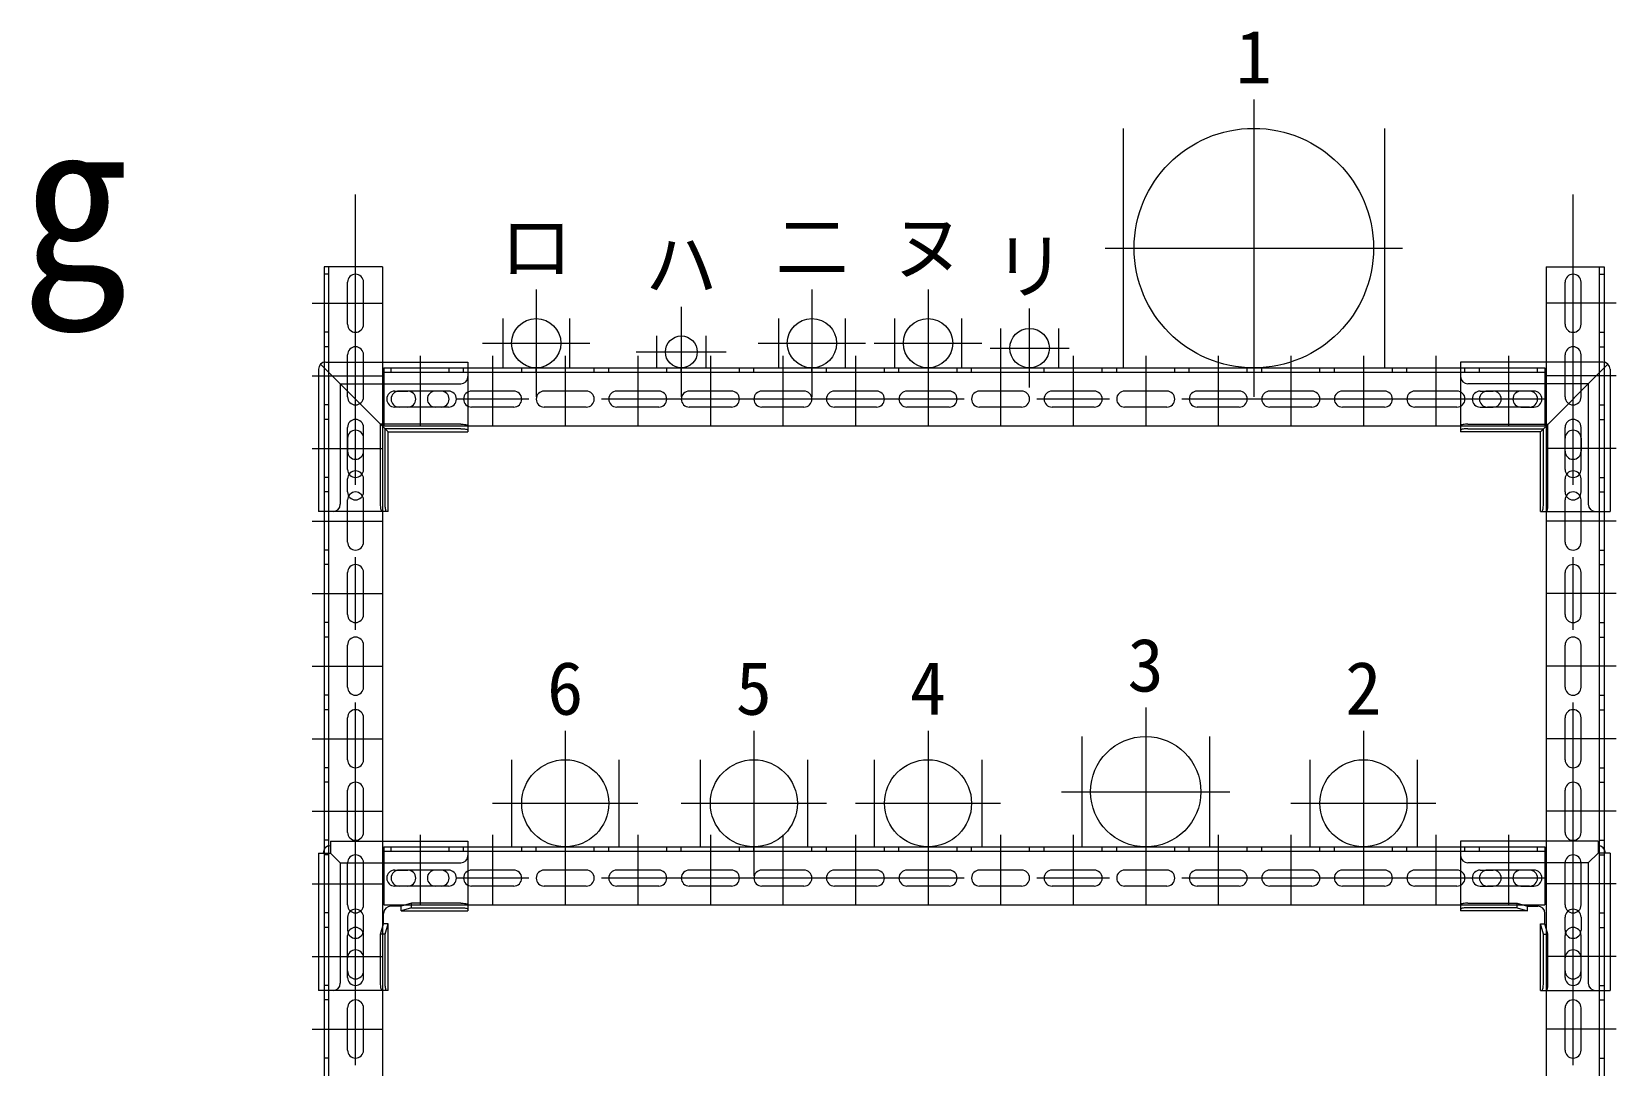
# Model space of a CAD drawing. Units: millimetres at full size, sheet at 1:50. Extents: x -29943 to 12787, y -4404 to 10657.
# Drawn here: x -1930 to -838, y 1060 to 1772 of the extents above; entities that cross this region are included whole.
import ezdxf
from ezdxf.enums import TextEntityAlignment as Align

# ---------------------------------------------------------------- set-up
doc = ezdxf.new("R2010")
doc.units = ezdxf.units.MM
doc.header["$LTSCALE"] = 50
doc.linetypes.add('CHAIN1', pattern=[8, 5, -1, 1, -1])
for name, color, linetype, lineweight in [('0-0_マルチ横', 3, 'Continuous', 9), ('0-1_接続金具', 7, 'Continuous', 18), ('0-3_マルチ縦', 3, 'Continuous', 9), ('0-F_文字', 7, 'Continuous', 9), ('1-0_1\u3000脱臭配管', 4, 'Continuous', 9), ('1-1_2\u3000洗浄汚泥移送配管', 7, 'Continuous', 9), ('1-2_3\u3000洗浄水移送配管', 7, 'Continuous', 9), ('1-3_4\u3000工水配管', 7, 'Continuous', 9), ('1-4_5\u3000冷却水移送配管', 7, 'Continuous', 9), ('1-5_6\u3000冷却水返送配管', 7, 'Continuous', 9), ('2-1_18\u3000汚泥洗浄設備用', 4, 'Continuous', 9), ('2-2_19\u3000ベーパライザ―用', 4, 'Continuous', 9), ('2-3_20\u3000ガス漏れ警報装置用', 4, 'Continuous', 9), ('2-8_25\u3000VRヒーター', 4, 'Continuous', 9), ('2-9_26\u3000VR制御線', 4, 'Continuous', 9)]:
    doc.layers.add(name, color=color, linetype=linetype, lineweight=lineweight)
doc.layers.add('0-8_PS№', color=7, linetype='Continuous')
doc.styles.add('ＭＳ ゴシック', font='')
doc.styles.get('ＭＳ ゴシック').set_extended_font_data('MS Gothic')

msp = doc.modelspace()

# ---------------------------------------------------------------- linework, layer by layer
at = {"layer": '0-0_マルチ横'}
for p, q in [((-1687.07, 1540.46), (-1687.07, 1500.46)), ((-1687.07, 1540.46), (-887.07, 1540.46)), ((-1682.07, 1537.26), (-1682.07, 1540.46)), ((-1642.07, 1537.26), (-1642.07, 1540.46)), ((-1632.07, 1537.26), (-1632.07, 1540.46)), ((-1592.07, 1537.26), (-1592.07, 1540.46)), ((-1582.07, 1537.26), (-1582.07, 1540.46)), ((-1542.07, 1537.26), (-1542.07, 1540.46)), ((-1532.07, 1537.26), (-1532.07, 1540.46)), ((-1492.07, 1537.26), (-1492.07, 1540.46)), ((-1482.07, 1537.26), (-1482.07, 1540.46)), ((-1442.07, 1537.26), (-1442.07, 1540.46)), ((-1432.07, 1537.26), (-1432.07, 1540.46)), ((-1392.07, 1537.26), (-1392.07, 1540.46)), ((-1382.07, 1537.26), (-1382.07, 1540.46)), ((-1342.07, 1537.26), (-1342.07, 1540.46)), ((-1332.07, 1537.26), (-1332.07, 1540.46)), ((-1292.07, 1537.26), (-1292.07, 1540.46)), ((-1282.07, 1537.26), (-1282.07, 1540.46)), ((-1242.07, 1537.26), (-1242.07, 1540.46)), ((-1232.07, 1537.26), (-1232.07, 1540.46)), ((-1192.07, 1537.26), (-1192.07, 1540.46)), ((-1182.07, 1537.26), (-1182.07, 1540.46)), ((-1142.07, 1537.26), (-1142.07, 1540.46)), ((-1132.07, 1537.26), (-1132.07, 1540.46)), ((-1092.07, 1537.26), (-1092.07, 1540.46)), ((-1082.07, 1537.26), (-1082.07, 1540.46)), ((-1042.07, 1537.26), (-1042.07, 1540.46)), ((-1032.07, 1537.26), (-1032.07, 1540.46)), ((-992.07, 1537.26), (-992.07, 1540.46)), ((-982.07, 1537.26), (-982.07, 1540.46)), ((-942.07, 1537.26), (-942.07, 1540.46)), ((-932.07, 1537.26), (-932.07, 1540.46)), ((-892.07, 1537.26), (-892.07, 1540.46)), ((-887.07, 1540.46), (-887.07, 1500.46)), ((-887.07, 1537.26), (-1687.07, 1537.26)), ((-1647.57, 1524.46), (-1676.57, 1524.46)), ((-1597.57, 1524.46), (-1626.57, 1524.46)), ((-1547.57, 1524.46), (-1576.57, 1524.46)), ((-1497.57, 1524.46), (-1526.57, 1524.46)), ((-1447.57, 1524.46), (-1476.57, 1524.46)), ((-1397.57, 1524.46), (-1426.57, 1524.46)), ((-1347.57, 1524.46), (-1376.57, 1524.46)), ((-1297.57, 1524.46), (-1326.57, 1524.46)), ((-1247.57, 1524.46), (-1276.57, 1524.46)), ((-1197.57, 1524.46), (-1226.57, 1524.46)), ((-1147.57, 1524.46), (-1176.57, 1524.46)), ((-1097.57, 1524.46), (-1126.57, 1524.46)), ((-1047.57, 1524.46), (-1076.57, 1524.46)), ((-997.57, 1524.46), (-1026.57, 1524.46)), ((-947.57, 1524.46), (-976.57, 1524.46)), ((-897.57, 1524.46), (-926.57, 1524.46)), ((-1647.57, 1513.46), (-1676.57, 1513.46)), ((-1597.57, 1513.46), (-1626.57, 1513.46)), ((-1547.57, 1513.46), (-1576.57, 1513.46)), ((-1497.57, 1513.46), (-1526.57, 1513.46)), ((-1447.57, 1513.46), (-1476.57, 1513.46)), ((-1397.57, 1513.46), (-1426.57, 1513.46)), ((-1347.57, 1513.46), (-1376.57, 1513.46)), ((-1297.57, 1513.46), (-1326.57, 1513.46)), ((-1247.57, 1513.46), (-1276.57, 1513.46)), ((-1197.57, 1513.46), (-1226.57, 1513.46)), ((-1147.57, 1513.46), (-1176.57, 1513.46)), ((-1097.57, 1513.46), (-1126.57, 1513.46)), ((-1047.57, 1513.46), (-1076.57, 1513.46)), ((-997.57, 1513.46), (-1026.57, 1513.46)), ((-947.57, 1513.46), (-976.57, 1513.46)), ((-897.57, 1513.46), (-926.57, 1513.46)), ((-1687.07, 1500.46), (-887.07, 1500.46)), ((-1687.07, 1210.46), (-1687.07, 1170.46)), ((-1687.07, 1210.46), (-887.07, 1210.46)), ((-887.07, 1207.26), (-1687.07, 1207.26)), ((-1682.07, 1207.26), (-1682.07, 1210.46)), ((-1642.07, 1207.26), (-1642.07, 1210.46)), ((-1632.07, 1207.26), (-1632.07, 1210.46)), ((-1592.07, 1207.26), (-1592.07, 1210.46)), ((-1582.07, 1207.26), (-1582.07, 1210.46)), ((-1542.07, 1207.26), (-1542.07, 1210.46)), ((-1532.07, 1207.26), (-1532.07, 1210.46)), ((-1492.07, 1207.26), (-1492.07, 1210.46)), ((-1482.07, 1207.26), (-1482.07, 1210.46)), ((-1442.07, 1207.26), (-1442.07, 1210.46)), ((-1432.07, 1207.26), (-1432.07, 1210.46)), ((-1392.07, 1207.26), (-1392.07, 1210.46)), ((-1382.07, 1207.26), (-1382.07, 1210.46)), ((-1342.07, 1207.26), (-1342.07, 1210.46)), ((-1332.07, 1207.26), (-1332.07, 1210.46)), ((-1292.07, 1207.26), (-1292.07, 1210.46)), ((-1282.07, 1207.26), (-1282.07, 1210.46)), ((-1242.07, 1207.26), (-1242.07, 1210.46)), ((-1232.07, 1207.26), (-1232.07, 1210.46)), ((-1192.07, 1207.26), (-1192.07, 1210.46)), ((-1182.07, 1207.26), (-1182.07, 1210.46)), ((-1142.07, 1207.26), (-1142.07, 1210.46)), ((-1132.07, 1207.26), (-1132.07, 1210.46)), ((-1092.07, 1207.26), (-1092.07, 1210.46)), ((-1082.07, 1207.26), (-1082.07, 1210.46)), ((-1042.07, 1207.26), (-1042.07, 1210.46)), ((-1032.07, 1207.26), (-1032.07, 1210.46)), ((-992.07, 1207.26), (-992.07, 1210.46)), ((-982.07, 1207.26), (-982.07, 1210.46)), ((-942.07, 1207.26), (-942.07, 1210.46)), ((-932.07, 1207.26), (-932.07, 1210.46)), ((-892.07, 1207.26), (-892.07, 1210.46)), ((-887.07, 1210.46), (-887.07, 1170.46)), ((-1647.57, 1194.46), (-1676.57, 1194.46)), ((-1597.57, 1194.46), (-1626.57, 1194.46)), ((-1547.57, 1194.46), (-1576.57, 1194.46)), ((-1497.57, 1194.46), (-1526.57, 1194.46)), ((-1447.57, 1194.46), (-1476.57, 1194.46)), ((-1397.57, 1194.46), (-1426.57, 1194.46)), ((-1347.57, 1194.46), (-1376.57, 1194.46)), ((-1297.57, 1194.46), (-1326.57, 1194.46)), ((-1247.57, 1194.46), (-1276.57, 1194.46)), ((-1197.57, 1194.46), (-1226.57, 1194.46)), ((-1147.57, 1194.46), (-1176.57, 1194.46)), ((-1097.57, 1194.46), (-1126.57, 1194.46)), ((-1047.57, 1194.46), (-1076.57, 1194.46)), ((-997.57, 1194.46), (-1026.57, 1194.46)), ((-947.57, 1194.46), (-976.57, 1194.46)), ((-897.57, 1194.46), (-926.57, 1194.46)), ((-1647.57, 1183.46), (-1676.57, 1183.46)), ((-1597.57, 1183.46), (-1626.57, 1183.46)), ((-1547.57, 1183.46), (-1576.57, 1183.46)), ((-1497.57, 1183.46), (-1526.57, 1183.46)), ((-1447.57, 1183.46), (-1476.57, 1183.46)), ((-1397.57, 1183.46), (-1426.57, 1183.46)), ((-1347.57, 1183.46), (-1376.57, 1183.46)), ((-1297.57, 1183.46), (-1326.57, 1183.46)), ((-1247.57, 1183.46), (-1276.57, 1183.46)), ((-1197.57, 1183.46), (-1226.57, 1183.46)), ((-1147.57, 1183.46), (-1176.57, 1183.46)), ((-1097.57, 1183.46), (-1126.57, 1183.46)), ((-1047.57, 1183.46), (-1076.57, 1183.46)), ((-997.57, 1183.46), (-1026.57, 1183.46)), ((-947.57, 1183.46), (-976.57, 1183.46)), ((-897.57, 1183.46), (-926.57, 1183.46)), ((-1687.07, 1170.46), (-887.07, 1170.46))]:
    msp.add_line(p, q, dxfattribs=at)
at = {"layer": '0-0_マルチ横', "color": 4, "linetype": 'CHAIN1'}
for p, q in [((-1662.07, 1548.76), (-1662.07, 1500.46)), ((-1612.07, 1548.76), (-1612.07, 1500.46)), ((-1562.07, 1548.76), (-1562.07, 1500.46)), ((-1512.07, 1548.76), (-1512.07, 1500.46)), ((-1462.07, 1548.76), (-1462.07, 1500.46)), ((-1412.07, 1548.76), (-1412.07, 1500.46)), ((-1362.07, 1548.76), (-1362.07, 1500.46)), ((-1312.07, 1548.76), (-1312.07, 1500.46)), ((-1262.07, 1548.76), (-1262.07, 1500.46)), ((-1212.07, 1548.76), (-1212.07, 1500.46)), ((-1162.07, 1548.76), (-1162.07, 1500.46)), ((-1112.07, 1548.76), (-1112.07, 1500.46)), ((-1062.07, 1548.76), (-1062.07, 1500.46)), ((-1012.07, 1548.76), (-1012.07, 1500.46)), ((-962.07, 1548.76), (-962.07, 1500.46)), ((-912.07, 1548.76), (-912.07, 1500.46)), ((-887.07, 1518.96), (-1687.07, 1518.96)), ((-1662.07, 1218.76), (-1662.07, 1170.46)), ((-1612.07, 1218.76), (-1612.07, 1170.46)), ((-1562.07, 1218.76), (-1562.07, 1170.46)), ((-1512.07, 1218.76), (-1512.07, 1170.46)), ((-1462.07, 1218.76), (-1462.07, 1170.46)), ((-1412.07, 1218.76), (-1412.07, 1170.46)), ((-1362.07, 1218.76), (-1362.07, 1170.46)), ((-1312.07, 1218.76), (-1312.07, 1170.46)), ((-1262.07, 1218.76), (-1262.07, 1170.46)), ((-1212.07, 1218.76), (-1212.07, 1170.46)), ((-1162.07, 1218.76), (-1162.07, 1170.46)), ((-1112.07, 1218.76), (-1112.07, 1170.46)), ((-1062.07, 1218.76), (-1062.07, 1170.46)), ((-1012.07, 1218.76), (-1012.07, 1170.46)), ((-962.07, 1218.76), (-962.07, 1170.46)), ((-912.07, 1218.76), (-912.07, 1170.46)), ((-887.07, 1188.96), (-1687.07, 1188.96))]:
    msp.add_line(p, q, dxfattribs=at)
at = {"layer": '0-0_マルチ横'}
for centre, start, end in [((-1676.57, 1518.96), 90, 270), ((-1647.57, 1518.96), 270, 90), ((-1626.57, 1518.96), 90, 270), ((-1597.57, 1518.96), 270, 90), ((-1576.57, 1518.96), 90, 270), ((-1547.57, 1518.96), 270, 90), ((-1526.57, 1518.96), 90, 270), ((-1497.57, 1518.96), 270, 90), ((-1476.57, 1518.96), 90, 270), ((-1447.57, 1518.96), 270, 90), ((-1426.57, 1518.96), 90, 270), ((-1397.57, 1518.96), 270, 90), ((-1376.57, 1518.96), 90, 270), ((-1347.57, 1518.96), 270, 90), ((-1326.57, 1518.96), 90, 270), ((-1297.57, 1518.96), 270, 90), ((-1276.57, 1518.96), 90, 270), ((-1247.57, 1518.96), 270, 90), ((-1226.57, 1518.96), 90, 270), ((-1197.57, 1518.96), 270, 90), ((-1176.57, 1518.96), 90, 270), ((-1147.57, 1518.96), 270, 90), ((-1126.57, 1518.96), 90, 270), ((-1097.57, 1518.96), 270, 90), ((-1076.57, 1518.96), 90, 270), ((-1047.57, 1518.96), 270, 90), ((-1026.57, 1518.96), 90, 270), ((-997.57, 1518.96), 270, 90), ((-976.57, 1518.96), 90, 270), ((-947.57, 1518.96), 270, 90), ((-926.57, 1518.96), 90, 270), ((-897.57, 1518.96), 270, 90), ((-1676.57, 1188.96), 90, 270), ((-1647.57, 1188.96), 270, 90), ((-1626.57, 1188.96), 90, 270), ((-1597.57, 1188.96), 270, 90), ((-1576.57, 1188.96), 90, 270), ((-1547.57, 1188.96), 270, 90), ((-1526.57, 1188.96), 90, 270), ((-1497.57, 1188.96), 270, 90), ((-1476.57, 1188.96), 90, 270), ((-1447.57, 1188.96), 270, 90), ((-1426.57, 1188.96), 90, 270), ((-1397.57, 1188.96), 270, 90), ((-1376.57, 1188.96), 90, 270), ((-1347.57, 1188.96), 270, 90), ((-1326.57, 1188.96), 90, 270), ((-1297.57, 1188.96), 270, 90), ((-1276.57, 1188.96), 90, 270), ((-1247.57, 1188.96), 270, 90), ((-1226.57, 1188.96), 90, 270), ((-1197.57, 1188.96), 270, 90), ((-1176.57, 1188.96), 90, 270), ((-1147.57, 1188.96), 270, 90), ((-1126.57, 1188.96), 90, 270), ((-1097.57, 1188.96), 270, 90), ((-1076.57, 1188.96), 90, 270), ((-1047.57, 1188.96), 270, 90), ((-1026.57, 1188.96), 90, 270), ((-997.57, 1188.96), 270, 90), ((-976.57, 1188.96), 90, 270), ((-947.57, 1188.96), 270, 90), ((-926.57, 1188.96), 90, 270), ((-897.57, 1188.96), 270, 90)]:
    msp.add_arc(centre, 5.5, start, end, dxfattribs=at)
at = {"layer": '0-1_接続金具'}
for p, q in [((-1730.61, 1543), (-1684.07, 1496.46)), ((-1727.07, 1544.46), (-1629.07, 1544.46)), ((-1629.07, 1544.46), (-1629.07, 1496.46)), ((-945.07, 1544.46), (-945.07, 1496.46)), ((-847.07, 1544.46), (-945.07, 1544.46)), ((-843.54, 1543), (-890.07, 1496.46)), ((-1732.07, 1539.46), (-1732.07, 1441.46)), ((-1717.07, 1529.46), (-1717.07, 1446.46)), ((-1717.07, 1529.46), (-1634.07, 1529.46)), ((-857.07, 1529.46), (-940.07, 1529.46)), ((-857.07, 1529.46), (-857.07, 1446.46)), ((-842.07, 1539.46), (-842.07, 1441.46)), ((-1679.57, 1524.46), (-1670.57, 1524.46)), ((-1642.57, 1524.46), (-1651.57, 1524.46)), ((-931.57, 1524.46), (-922.57, 1524.46)), ((-894.57, 1524.46), (-903.57, 1524.46)), ((-1670.57, 1513.46), (-1679.57, 1513.46)), ((-1642.57, 1513.46), (-1651.57, 1513.46)), ((-931.57, 1513.46), (-922.57, 1513.46)), ((-903.57, 1513.46), (-894.57, 1513.46)), ((-1689.28, 1446.46), (-1689.28, 1501.67)), ((-1634.07, 1501.67), (-1689.28, 1501.67)), ((-1686.13, 1446.46), (-1686.13, 1498.52)), ((-1634.07, 1498.52), (-1686.13, 1498.52)), ((-940.07, 1501.67), (-884.86, 1501.67)), ((-940.07, 1498.52), (-888.01, 1498.52)), ((-888.01, 1446.46), (-888.01, 1498.52)), ((-884.86, 1446.46), (-884.86, 1501.67)), ((-1712.07, 1491.96), (-1712.07, 1482.96)), ((-1701.07, 1482.96), (-1701.07, 1491.96)), ((-873.07, 1482.96), (-873.07, 1491.96)), ((-862.07, 1491.96), (-862.07, 1482.96)), ((-1712.07, 1454.96), (-1712.07, 1463.96)), ((-1701.07, 1454.96), (-1701.07, 1463.96)), ((-873.07, 1454.96), (-873.07, 1463.96)), ((-862.07, 1454.96), (-862.07, 1463.96)), ((-1684.07, 1441.46), (-1732.07, 1441.46)), ((-890.07, 1441.46), (-842.07, 1441.46)), ((-1723.82, 1214.46), (-1629.07, 1214.46)), ((-1723.82, 1214.46), (-1723.82, 1206.21)), ((-1629.07, 1214.46), (-1629.07, 1166.46)), ((-850.32, 1214.46), (-945.07, 1214.46)), ((-945.07, 1214.46), (-945.07, 1166.46)), ((-850.32, 1214.46), (-850.32, 1206.21)), ((-1732.07, 1206.21), (-1732.07, 1111.46)), ((-1732.07, 1206.21), (-1723.82, 1206.21)), ((-1723.82, 1206.21), (-1717.07, 1199.46)), ((-850.32, 1206.21), (-857.07, 1199.46)), ((-842.07, 1206.21), (-850.32, 1206.21)), ((-842.07, 1206.21), (-842.07, 1111.46)), ((-1717.07, 1199.46), (-1717.07, 1116.46)), ((-1717.07, 1199.46), (-1634.07, 1199.46)), ((-1679.57, 1194.46), (-1670.57, 1194.46)), ((-1642.57, 1194.46), (-1651.57, 1194.46)), ((-857.07, 1199.46), (-940.07, 1199.46)), ((-931.57, 1194.46), (-922.57, 1194.46)), ((-894.57, 1194.46), (-903.57, 1194.46)), ((-857.07, 1199.46), (-857.07, 1116.46)), ((-1670.57, 1183.46), (-1679.57, 1183.46)), ((-1642.57, 1183.46), (-1651.57, 1183.46)), ((-931.57, 1183.46), (-922.57, 1183.46)), ((-903.57, 1183.46), (-894.57, 1183.46)), ((-1675.07, 1169.62), (-1682.22, 1169.62)), ((-1668, 1171.67), (-1675.07, 1169.62)), ((-1675.07, 1166.46), (-1675.07, 1169.62)), ((-1668, 1168.52), (-1675.07, 1166.46)), ((-1668, 1168.52), (-1668, 1171.67)), ((-1634.07, 1171.67), (-1668, 1171.67)), ((-1668, 1168.52), (-1634.07, 1168.52)), ((-940.07, 1171.67), (-906.14, 1171.67)), ((-906.14, 1168.52), (-940.07, 1168.52)), ((-906.14, 1171.67), (-899.07, 1169.62)), ((-906.14, 1168.52), (-906.14, 1171.67)), ((-906.14, 1168.52), (-899.07, 1166.46)), ((-899.07, 1169.62), (-891.92, 1169.62)), ((-899.07, 1166.46), (-899.07, 1169.62)), ((-1712.07, 1161.96), (-1712.07, 1152.96)), ((-1701.07, 1152.96), (-1701.07, 1161.96)), ((-1689.28, 1150.39), (-1687.22, 1157.46)), ((-1687.22, 1157.46), (-1687.22, 1164.62)), ((-1684.07, 1157.46), (-1687.22, 1157.46)), ((-1686.13, 1150.39), (-1684.07, 1157.46)), ((-1684.07, 1111.46), (-1684.07, 1157.46)), ((-1675.07, 1166.46), (-1629.07, 1166.46)), ((-899.07, 1166.46), (-945.07, 1166.46)), ((-888.01, 1150.39), (-890.07, 1157.46)), ((-890.07, 1111.46), (-890.07, 1157.46)), ((-890.07, 1157.46), (-886.92, 1157.46)), ((-886.92, 1157.46), (-886.92, 1164.62)), ((-884.86, 1150.39), (-886.92, 1157.46)), ((-873.07, 1152.96), (-873.07, 1161.96)), ((-862.07, 1161.96), (-862.07, 1152.96)), ((-1686.13, 1150.39), (-1689.28, 1150.39)), ((-1689.28, 1116.46), (-1689.28, 1150.39)), ((-1686.13, 1116.46), (-1686.13, 1150.39)), ((-888.01, 1150.39), (-884.86, 1150.39)), ((-888.01, 1116.46), (-888.01, 1150.39)), ((-884.86, 1116.46), (-884.86, 1150.39)), ((-1712.07, 1124.96), (-1712.07, 1133.96)), ((-1701.07, 1124.96), (-1701.07, 1133.96)), ((-873.07, 1124.96), (-873.07, 1133.96)), ((-862.07, 1124.96), (-862.07, 1133.96)), ((-1684.07, 1111.46), (-1732.07, 1111.46)), ((-890.07, 1111.46), (-842.07, 1111.46))]:
    msp.add_line(p, q, dxfattribs=at)
for points in [[(-1684.07, 1441.46), (-1684.07, 1496.46), (-1629.07, 1496.46)], [(-1634.07, 1501.67), (-1633.2, 1501.66), (-1632.36, 1501.61), (-1631.57, 1501.54), (-1630.86, 1501.43), (-1630.24, 1501.31), (-1629.74, 1501.16), (-1629.37, 1501), (-1629.15, 1500.82), (-1629.07, 1500.64)], [(-1634.07, 1498.52), (-1633.2, 1498.51), (-1632.36, 1498.46), (-1631.57, 1498.38), (-1630.86, 1498.28), (-1630.24, 1498.15), (-1629.74, 1498.01), (-1629.37, 1497.84), (-1629.15, 1497.67), (-1629.07, 1497.49)], [(-940.07, 1501.67), (-940.94, 1501.66), (-941.78, 1501.61), (-942.57, 1501.54), (-943.29, 1501.43), (-943.9, 1501.31), (-944.4, 1501.16), (-944.77, 1501), (-945, 1500.82), (-945.07, 1500.64)], [(-940.07, 1498.52), (-940.94, 1498.51), (-941.78, 1498.46), (-942.57, 1498.38), (-943.29, 1498.28), (-943.9, 1498.15), (-944.4, 1498.01), (-944.77, 1497.84), (-945, 1497.67), (-945.07, 1497.49)], [(-890.07, 1441.46), (-890.07, 1496.46), (-945.07, 1496.46)], [(-1688.25, 1441.46), (-1688.43, 1441.54), (-1688.6, 1441.77), (-1688.77, 1442.13), (-1688.91, 1442.63), (-1689.04, 1443.25), (-1689.14, 1443.96), (-1689.22, 1444.75), (-1689.26, 1445.6), (-1689.28, 1446.46)], [(-1685.1, 1441.46), (-1685.28, 1441.54), (-1685.45, 1441.77), (-1685.61, 1442.13), (-1685.76, 1442.63), (-1685.89, 1443.25), (-1685.99, 1443.96), (-1686.07, 1444.75), (-1686.11, 1445.6), (-1686.13, 1446.46)], [(-889.04, 1441.46), (-888.86, 1441.54), (-888.69, 1441.77), (-888.53, 1442.13), (-888.38, 1442.63), (-888.26, 1443.25), (-888.15, 1443.96), (-888.08, 1444.75), (-888.03, 1445.6), (-888.01, 1446.46)], [(-885.89, 1441.46), (-885.71, 1441.54), (-885.54, 1441.77), (-885.38, 1442.13), (-885.23, 1442.63), (-885.1, 1443.25), (-885, 1443.96), (-884.92, 1444.75), (-884.88, 1445.6), (-884.86, 1446.46)], [(-1634.07, 1171.67), (-1633.2, 1171.66), (-1632.36, 1171.61), (-1631.57, 1171.54), (-1630.86, 1171.43), (-1630.24, 1171.31), (-1629.74, 1171.16), (-1629.37, 1171), (-1629.15, 1170.82), (-1629.07, 1170.64)], [(-1634.07, 1168.52), (-1633.2, 1168.51), (-1632.36, 1168.46), (-1631.57, 1168.38), (-1630.86, 1168.28), (-1630.24, 1168.15), (-1629.74, 1168.01), (-1629.37, 1167.84), (-1629.15, 1167.67), (-1629.07, 1167.49)], [(-940.07, 1171.67), (-940.94, 1171.66), (-941.78, 1171.61), (-942.57, 1171.54), (-943.29, 1171.43), (-943.9, 1171.31), (-944.4, 1171.16), (-944.77, 1171), (-945, 1170.82), (-945.07, 1170.64)], [(-940.07, 1168.52), (-940.94, 1168.51), (-941.78, 1168.46), (-942.57, 1168.38), (-943.29, 1168.28), (-943.9, 1168.15), (-944.4, 1168.01), (-944.77, 1167.84), (-945, 1167.67), (-945.07, 1167.49)], [(-1688.25, 1111.46), (-1688.43, 1111.54), (-1688.6, 1111.77), (-1688.77, 1112.13), (-1688.91, 1112.63), (-1689.04, 1113.25), (-1689.14, 1113.96), (-1689.22, 1114.75), (-1689.26, 1115.6), (-1689.28, 1116.46)], [(-1685.1, 1111.46), (-1685.28, 1111.54), (-1685.45, 1111.77), (-1685.61, 1112.13), (-1685.76, 1112.63), (-1685.89, 1113.25), (-1685.99, 1113.96), (-1686.07, 1114.75), (-1686.11, 1115.6), (-1686.13, 1116.46)], [(-889.04, 1111.46), (-888.86, 1111.54), (-888.69, 1111.77), (-888.53, 1112.13), (-888.38, 1112.63), (-888.26, 1113.25), (-888.15, 1113.96), (-888.08, 1114.75), (-888.03, 1115.6), (-888.01, 1116.46)], [(-885.89, 1111.46), (-885.71, 1111.54), (-885.54, 1111.77), (-885.38, 1112.13), (-885.23, 1112.63), (-885.1, 1113.25), (-885, 1113.96), (-884.92, 1114.75), (-884.88, 1115.6), (-884.86, 1116.46)]]:
    msp.add_lwpolyline(points, dxfattribs=at)
for centre, radius, start, end in [((-1727.07, 1539.46), 5, 90, 180), ((-847.07, 1539.46), 5, 0, 90), ((-1634.07, 1534.46), 5, 270, 0), ((-940.07, 1534.46), 5, 180, 270), ((-1679.57, 1518.96), 5.5, 90, 270), ((-1670.57, 1518.96), 5.5, 270, 90), ((-1651.57, 1518.96), 5.5, 90, 270), ((-1642.57, 1518.96), 5.5, 270, 90), ((-931.57, 1518.96), 5.5, 90, 270), ((-922.57, 1518.96), 5.5, 270, 90), ((-903.57, 1518.96), 5.5, 90, 270), ((-894.57, 1518.96), 5.5, 270, 90), ((-1706.57, 1491.96), 5.5, 0, 180), ((-867.57, 1491.96), 5.5, 0, 180), ((-1706.57, 1482.96), 5.5, 180, 0), ((-867.57, 1482.96), 5.5, 180, 0), ((-1706.57, 1463.96), 5.5, 0, 180), ((-867.57, 1463.96), 5.5, 0, 180), ((-1706.57, 1454.96), 5.5, 180, 0), ((-867.57, 1454.96), 5.5, 180, 0), ((-1722.07, 1446.46), 5, 270, 0), ((-852.07, 1446.46), 5, 180, 270), ((-1723.82, 1206.21), 5.05, 90, 180), ((-1634.07, 1204.46), 5, 270, 0), ((-940.07, 1204.46), 5, 180, 270), ((-850.32, 1206.21), 5.05, 0, 90), ((-1679.57, 1188.96), 5.5, 90, 270), ((-1670.57, 1188.96), 5.5, 270, 90), ((-1651.57, 1188.96), 5.5, 90, 270), ((-1642.57, 1188.96), 5.5, 270, 90), ((-931.57, 1188.96), 5.5, 90, 270), ((-922.57, 1188.96), 5.5, 270, 90), ((-903.57, 1188.96), 5.5, 90, 270), ((-894.57, 1188.96), 5.5, 270, 90), ((-1682.22, 1164.62), 5, 90, 180), ((-891.92, 1164.62), 5, 0, 90), ((-1706.57, 1161.96), 5.5, 0, 180), ((-867.57, 1161.96), 5.5, 0, 180), ((-1706.57, 1152.96), 5.5, 180, 0), ((-867.57, 1152.96), 5.5, 180, 0), ((-1706.57, 1133.96), 5.5, 0, 180), ((-867.57, 1133.96), 5.5, 0, 180), ((-1706.57, 1124.96), 5.5, 180, 0), ((-867.57, 1124.96), 5.5, 180, 0), ((-1722.07, 1116.46), 5, 270, 0), ((-852.07, 1116.46), 5, 180, 270)]:
    msp.add_arc(centre, radius, start, end, dxfattribs=at)
at = {"layer": '0-3_マルチ縦', "color": 4, "linetype": 'CHAIN1'}
for p, q in [((-1706.57, 659.96), (-1706.57, 1659.96)), ((-867.57, 659.96), (-867.57, 1659.96)), ((-1736.37, 1584.96), (-1688.07, 1584.96)), ((-837.78, 1584.96), (-886.07, 1584.96)), ((-1736.37, 1534.96), (-1688.07, 1534.96)), ((-837.78, 1534.96), (-886.07, 1534.96)), ((-1736.37, 1484.96), (-1688.07, 1484.96)), ((-837.78, 1484.96), (-886.07, 1484.96)), ((-1736.37, 1434.96), (-1688.07, 1434.96)), ((-837.78, 1434.96), (-886.07, 1434.96)), ((-1736.37, 1384.96), (-1688.07, 1384.96)), ((-837.78, 1384.96), (-886.07, 1384.96)), ((-1736.37, 1334.96), (-1688.07, 1334.96)), ((-837.78, 1334.96), (-886.07, 1334.96)), ((-1736.37, 1284.96), (-1688.07, 1284.96)), ((-837.78, 1284.96), (-886.07, 1284.96)), ((-1736.37, 1234.96), (-1688.07, 1234.96)), ((-837.78, 1234.96), (-886.07, 1234.96)), ((-1736.37, 1184.96), (-1688.07, 1184.96)), ((-837.78, 1184.96), (-886.07, 1184.96)), ((-1736.37, 1134.96), (-1688.07, 1134.96)), ((-837.78, 1134.96), (-886.07, 1134.96)), ((-1736.37, 1084.96), (-1688.07, 1084.96)), ((-837.78, 1084.96), (-886.07, 1084.96))]:
    msp.add_line(p, q, dxfattribs=at)
at = {"layer": '0-3_マルチ縦'}
for p, q in [((-1688.07, 1609.96), (-1728.07, 1609.96)), ((-1728.07, 1609.96), (-1728.07, 659.96)), ((-1724.87, 659.96), (-1724.87, 1609.96)), ((-1688.07, 1609.96), (-1688.07, 659.96)), ((-886.07, 1609.96), (-846.07, 1609.96)), ((-886.07, 1609.96), (-886.07, 659.96)), ((-849.27, 659.96), (-849.27, 1609.96)), ((-846.07, 1609.96), (-846.07, 659.96)), ((-1724.87, 1604.96), (-1728.07, 1604.96)), ((-1712.07, 1570.46), (-1712.07, 1599.46)), ((-1701.07, 1570.46), (-1701.07, 1599.46)), ((-873.07, 1570.46), (-873.07, 1599.46)), ((-862.07, 1570.46), (-862.07, 1599.46)), ((-849.27, 1604.96), (-846.07, 1604.96)), ((-1724.87, 1564.96), (-1728.07, 1564.96)), ((-849.27, 1564.96), (-846.07, 1564.96)), ((-1724.87, 1554.96), (-1728.07, 1554.96)), ((-849.27, 1554.96), (-846.07, 1554.96)), ((-1712.07, 1520.46), (-1712.07, 1549.46)), ((-1701.07, 1520.46), (-1701.07, 1549.46)), ((-873.07, 1520.46), (-873.07, 1549.46)), ((-862.07, 1520.46), (-862.07, 1549.46)), ((-1724.87, 1514.96), (-1728.07, 1514.96)), ((-849.27, 1514.96), (-846.07, 1514.96)), ((-1724.87, 1504.96), (-1728.07, 1504.96)), ((-1712.07, 1470.46), (-1712.07, 1499.46)), ((-1701.07, 1470.46), (-1701.07, 1499.46)), ((-873.07, 1470.46), (-873.07, 1499.46)), ((-862.07, 1470.46), (-862.07, 1499.46)), ((-849.27, 1504.96), (-846.07, 1504.96)), ((-1724.87, 1464.96), (-1728.07, 1464.96)), ((-849.27, 1464.96), (-846.07, 1464.96)), ((-1724.87, 1454.96), (-1728.07, 1454.96)), ((-849.27, 1454.96), (-846.07, 1454.96)), ((-1712.07, 1420.46), (-1712.07, 1449.46)), ((-1701.07, 1420.46), (-1701.07, 1449.46)), ((-873.07, 1420.46), (-873.07, 1449.46)), ((-862.07, 1420.46), (-862.07, 1449.46)), ((-1724.87, 1414.96), (-1728.07, 1414.96)), ((-849.27, 1414.96), (-846.07, 1414.96)), ((-1724.87, 1404.96), (-1728.07, 1404.96)), ((-1712.07, 1370.46), (-1712.07, 1399.46)), ((-1701.07, 1370.46), (-1701.07, 1399.46)), ((-873.07, 1370.46), (-873.07, 1399.46)), ((-862.07, 1370.46), (-862.07, 1399.46)), ((-849.27, 1404.96), (-846.07, 1404.96)), ((-1724.87, 1364.96), (-1728.07, 1364.96)), ((-849.27, 1364.96), (-846.07, 1364.96)), ((-1724.87, 1354.96), (-1728.07, 1354.96)), ((-849.27, 1354.96), (-846.07, 1354.96)), ((-1712.07, 1320.46), (-1712.07, 1349.46)), ((-1701.07, 1320.46), (-1701.07, 1349.46)), ((-873.07, 1320.46), (-873.07, 1349.46)), ((-862.07, 1320.46), (-862.07, 1349.46)), ((-1724.87, 1314.96), (-1728.07, 1314.96)), ((-849.27, 1314.96), (-846.07, 1314.96)), ((-1724.87, 1304.96), (-1728.07, 1304.96)), ((-1712.07, 1270.46), (-1712.07, 1299.46)), ((-1701.07, 1270.46), (-1701.07, 1299.46)), ((-873.07, 1270.46), (-873.07, 1299.46)), ((-862.07, 1270.46), (-862.07, 1299.46)), ((-849.27, 1304.96), (-846.07, 1304.96)), ((-1724.87, 1264.96), (-1728.07, 1264.96)), ((-849.27, 1264.96), (-846.07, 1264.96)), ((-1724.87, 1254.96), (-1728.07, 1254.96)), ((-1712.07, 1220.46), (-1712.07, 1249.46)), ((-1701.07, 1220.46), (-1701.07, 1249.46)), ((-873.07, 1220.46), (-873.07, 1249.46)), ((-862.07, 1220.46), (-862.07, 1249.46)), ((-849.27, 1254.96), (-846.07, 1254.96)), ((-1724.87, 1214.96), (-1728.07, 1214.96)), ((-849.27, 1214.96), (-846.07, 1214.96)), ((-1724.87, 1204.96), (-1728.07, 1204.96)), ((-849.27, 1204.96), (-846.07, 1204.96)), ((-1712.07, 1170.46), (-1712.07, 1199.46)), ((-1701.07, 1170.46), (-1701.07, 1199.46)), ((-873.07, 1170.46), (-873.07, 1199.46)), ((-862.07, 1170.46), (-862.07, 1199.46)), ((-1724.87, 1164.96), (-1728.07, 1164.96)), ((-849.27, 1164.96), (-846.07, 1164.96)), ((-1724.87, 1154.96), (-1728.07, 1154.96)), ((-1712.07, 1120.46), (-1712.07, 1149.46)), ((-1701.07, 1120.46), (-1701.07, 1149.46)), ((-873.07, 1120.46), (-873.07, 1149.46)), ((-862.07, 1120.46), (-862.07, 1149.46)), ((-849.27, 1154.96), (-846.07, 1154.96)), ((-1724.87, 1114.96), (-1728.07, 1114.96)), ((-849.27, 1114.96), (-846.07, 1114.96)), ((-1724.87, 1104.96), (-1728.07, 1104.96)), ((-849.27, 1104.96), (-846.07, 1104.96)), ((-1712.07, 1070.46), (-1712.07, 1099.46)), ((-1701.07, 1070.46), (-1701.07, 1099.46)), ((-873.07, 1070.46), (-873.07, 1099.46)), ((-862.07, 1070.46), (-862.07, 1099.46)), ((-1724.87, 1064.96), (-1728.07, 1064.96)), ((-849.27, 1064.96), (-846.07, 1064.96))]:
    msp.add_line(p, q, dxfattribs=at)
for centre, start, end in [((-1706.57, 1599.46), 0, 180), ((-867.57, 1599.46), 0, 180), ((-1706.57, 1570.46), 180, 0), ((-867.57, 1570.46), 180, 0), ((-1706.57, 1549.46), 0, 180), ((-867.57, 1549.46), 0, 180), ((-1706.57, 1520.46), 180, 0), ((-867.57, 1520.46), 180, 0), ((-1706.57, 1499.46), 0, 180), ((-867.57, 1499.46), 0, 180), ((-1706.57, 1470.46), 180, 0), ((-867.57, 1470.46), 180, 0), ((-1706.57, 1449.46), 0, 180), ((-867.57, 1449.46), 0, 180), ((-1706.57, 1420.46), 180, 0), ((-867.57, 1420.46), 180, 0), ((-1706.57, 1399.46), 0, 180), ((-867.57, 1399.46), 0, 180), ((-1706.57, 1370.46), 180, 0), ((-867.57, 1370.46), 180, 0), ((-1706.57, 1349.46), 0, 180), ((-867.57, 1349.46), 0, 180), ((-1706.57, 1320.46), 180, 0), ((-867.57, 1320.46), 180, 0), ((-1706.57, 1299.46), 0, 180), ((-867.57, 1299.46), 0, 180), ((-1706.57, 1270.46), 180, 0), ((-867.57, 1270.46), 180, 0), ((-1706.57, 1249.46), 0, 180), ((-867.57, 1249.46), 0, 180), ((-1706.57, 1220.46), 180, 0), ((-867.57, 1220.46), 180, 0), ((-1706.57, 1199.46), 0, 180), ((-867.57, 1199.46), 0, 180), ((-1706.57, 1170.46), 180, 0), ((-867.57, 1170.46), 180, 0), ((-1706.57, 1149.46), 0, 180), ((-867.57, 1149.46), 0, 180), ((-1706.57, 1120.46), 180, 0), ((-867.57, 1120.46), 180, 0), ((-1706.57, 1099.46), 0, 180), ((-867.57, 1099.46), 0, 180), ((-1706.57, 1070.46), 180, 0), ((-867.57, 1070.46), 180, 0)]:
    msp.add_arc(centre, 5.5, start, end, dxfattribs=at)
at = {"layer": '1-0_1\u3000脱臭配管', "linetype": 'CHAIN1'}
for p, q in [((-1087.57, 1725.46), (-1087.57, 1520.46)), ((-1190.07, 1622.96), (-985.07, 1622.96))]:
    msp.add_line(p, q, dxfattribs=at)
at = {"layer": '1-0_1\u3000脱臭配管', "color": 7}
for p, q in [((-1177.57, 1705.46), (-1177.57, 1540.46)), ((-997.57, 1705.46), (-997.57, 1540.46))]:
    msp.add_line(p, q, dxfattribs=at)
at = {"layer": '1-0_1\u3000脱臭配管', "color": 3}
msp.add_circle((-1087.57, 1622.96), 82.5, dxfattribs=at)
at = {"layer": '1-1_2\u3000洗浄汚泥移送配管', "color": 4, "linetype": 'CHAIN1'}
for p, q in [((-1012.07, 1290.46), (-1012.07, 1190.46)), ((-1062.07, 1240.46), (-962.07, 1240.46))]:
    msp.add_line(p, q, dxfattribs=at)
at = {"layer": '1-1_2\u3000洗浄汚泥移送配管'}
for p, q in [((-1049.07, 1270.46), (-1049.07, 1210.46)), ((-975.07, 1270.46), (-975.07, 1210.46))]:
    msp.add_line(p, q, dxfattribs=at)
at = {"layer": '1-1_2\u3000洗浄汚泥移送配管', "color": 3}
msp.add_circle((-1012.07, 1240.46), 30, dxfattribs=at)
at = {"layer": '1-2_3\u3000洗浄水移送配管', "color": 4, "linetype": 'CHAIN1'}
for p, q in [((-1162.07, 1306.46), (-1162.07, 1190.46)), ((-1220.07, 1248.46), (-1104.07, 1248.46))]:
    msp.add_line(p, q, dxfattribs=at)
at = {"layer": '1-2_3\u3000洗浄水移送配管'}
for p, q in [((-1206.07, 1286.46), (-1206.07, 1210.46)), ((-1118.07, 1286.46), (-1118.07, 1210.46))]:
    msp.add_line(p, q, dxfattribs=at)
at = {"layer": '1-2_3\u3000洗浄水移送配管', "color": 3}
msp.add_circle((-1162.07, 1248.46), 38, dxfattribs=at)
at = {"layer": '1-3_4\u3000工水配管', "color": 4, "linetype": 'CHAIN1'}
for p, q in [((-1312.07, 1290.46), (-1312.07, 1190.46)), ((-1362.07, 1240.46), (-1262.07, 1240.46))]:
    msp.add_line(p, q, dxfattribs=at)
at = {"layer": '1-3_4\u3000工水配管'}
for p, q in [((-1349.07, 1270.46), (-1349.07, 1210.46)), ((-1275.07, 1270.46), (-1275.07, 1210.46))]:
    msp.add_line(p, q, dxfattribs=at)
at = {"layer": '1-3_4\u3000工水配管', "color": 3}
msp.add_circle((-1312.07, 1240.46), 30, dxfattribs=at)
at = {"layer": '1-4_5\u3000冷却水移送配管', "color": 4, "linetype": 'CHAIN1'}
for p, q in [((-1432.07, 1290.46), (-1432.07, 1190.46)), ((-1482.07, 1240.46), (-1382.07, 1240.46))]:
    msp.add_line(p, q, dxfattribs=at)
at = {"layer": '1-4_5\u3000冷却水移送配管'}
for p, q in [((-1469.07, 1270.46), (-1469.07, 1210.46)), ((-1395.07, 1270.46), (-1395.07, 1210.46))]:
    msp.add_line(p, q, dxfattribs=at)
at = {"layer": '1-4_5\u3000冷却水移送配管', "color": 3}
msp.add_circle((-1432.07, 1240.46), 30, dxfattribs=at)
at = {"layer": '1-5_6\u3000冷却水返送配管', "color": 4, "linetype": 'CHAIN1'}
for p, q in [((-1562.07, 1290.46), (-1562.07, 1190.46)), ((-1612.07, 1240.46), (-1512.07, 1240.46))]:
    msp.add_line(p, q, dxfattribs=at)
at = {"layer": '1-5_6\u3000冷却水返送配管'}
for p, q in [((-1599.07, 1270.46), (-1599.07, 1210.46)), ((-1525.07, 1270.46), (-1525.07, 1210.46))]:
    msp.add_line(p, q, dxfattribs=at)
at = {"layer": '1-5_6\u3000冷却水返送配管', "color": 3}
msp.add_circle((-1562.07, 1240.46), 30, dxfattribs=at)
at = {"layer": '2-1_18\u3000汚泥洗浄設備用', "linetype": 'CHAIN1'}
for p, q in [((-1582.07, 1594.46), (-1582.07, 1520.46)), ((-1619.07, 1557.46), (-1545.07, 1557.46))]:
    msp.add_line(p, q, dxfattribs=at)
at = {"layer": '2-1_18\u3000汚泥洗浄設備用', "color": 7}
for p, q in [((-1605.07, 1574.46), (-1605.07, 1540.46)), ((-1559.07, 1574.46), (-1559.07, 1540.46))]:
    msp.add_line(p, q, dxfattribs=at)
at = {"layer": '2-1_18\u3000汚泥洗浄設備用', "color": 3}
msp.add_circle((-1582.07, 1557.46), 17, dxfattribs=at)
at = {"layer": '2-2_19\u3000ベーパライザ―用', "linetype": 'CHAIN1'}
for p, q in [((-1482.07, 1582.46), (-1482.07, 1520.46)), ((-1513.07, 1551.46), (-1451.07, 1551.46))]:
    msp.add_line(p, q, dxfattribs=at)
at = {"layer": '2-2_19\u3000ベーパライザ―用', "color": 7}
for p, q in [((-1499.07, 1562.46), (-1499.07, 1540.46)), ((-1465.07, 1562.46), (-1465.07, 1540.46))]:
    msp.add_line(p, q, dxfattribs=at)
at = {"layer": '2-2_19\u3000ベーパライザ―用', "color": 3}
msp.add_circle((-1482.07, 1551.46), 11, dxfattribs=at)
at = {"layer": '2-3_20\u3000ガス漏れ警報装置用', "linetype": 'CHAIN1'}
for p, q in [((-1392.07, 1594.46), (-1392.07, 1520.46)), ((-1429.07, 1557.46), (-1355.07, 1557.46))]:
    msp.add_line(p, q, dxfattribs=at)
at = {"layer": '2-3_20\u3000ガス漏れ警報装置用', "color": 7}
for p, q in [((-1415.07, 1574.46), (-1415.07, 1540.46)), ((-1369.07, 1574.46), (-1369.07, 1540.46))]:
    msp.add_line(p, q, dxfattribs=at)
at = {"layer": '2-3_20\u3000ガス漏れ警報装置用', "color": 3}
msp.add_circle((-1392.07, 1557.46), 17, dxfattribs=at)
at = {"layer": '2-8_25\u3000VRヒーター', "linetype": 'CHAIN1'}
for p, q in [((-1242.07, 1526.86), (-1242.07, 1581.26)), ((-1269.27, 1554.06), (-1214.87, 1554.06))]:
    msp.add_line(p, q, dxfattribs=at)
at = {"layer": '2-8_25\u3000VRヒーター', "color": 7}
for p, q in [((-1262.07, 1567.66), (-1262.07, 1540.46)), ((-1222.07, 1567.66), (-1222.07, 1540.46))]:
    msp.add_line(p, q, dxfattribs=at)
at = {"layer": '2-8_25\u3000VRヒーター', "color": 3}
msp.add_circle((-1242.07, 1554.06), 13.6, dxfattribs=at)
at = {"layer": '2-9_26\u3000VR制御線', "linetype": 'CHAIN1'}
for p, q in [((-1312.07, 1594.46), (-1312.07, 1520.46)), ((-1349.07, 1557.46), (-1275.07, 1557.46))]:
    msp.add_line(p, q, dxfattribs=at)
at = {"layer": '2-9_26\u3000VR制御線', "color": 7}
for p, q in [((-1335.07, 1574.46), (-1335.07, 1540.46)), ((-1289.07, 1574.46), (-1289.07, 1540.46))]:
    msp.add_line(p, q, dxfattribs=at)
at = {"layer": '2-9_26\u3000VR制御線', "color": 3}
msp.add_circle((-1312.07, 1557.46), 17, dxfattribs=at)

# ---------------------------------------------------------------- texts
at = {"layer": '0-8_PS№', "style": 'ＭＳ ゴシック'}
msp.add_text('g', height=110, dxfattribs=at).set_placement((-1937.2, 1567.59), align=Align.BOTTOM_LEFT)
at = {"layer": '0-F_文字', "style": 'ＭＳ ゴシック'}
for s, p in [('1', (-1100.07, 1725.46)), ('ロ', (-1607.07, 1594.46)), ('二', (-1417.07, 1594.46)), ('ヌ', (-1337.07, 1594.46)), ('ハ', (-1507.07, 1582.46)), ('リ', (-1267.07, 1581.26)), ('3', (-1174.57, 1306.46)), ('3', (-1174.57, 1306.46)), ('6', (-1574.57, 1290.46)), ('6', (-1574.57, 1290.46)), ('5', (-1444.57, 1290.46)), ('5', (-1444.57, 1290.46)), ('4', (-1324.57, 1290.46)), ('4', (-1324.57, 1290.46)), ('2', (-1024.57, 1290.46)), ('2', (-1024.57, 1290.46))]:
    msp.add_text(s, height=36.66, dxfattribs=at).set_placement(p, align=Align.BOTTOM_LEFT)

doc.saveas('drawing.dxf')
